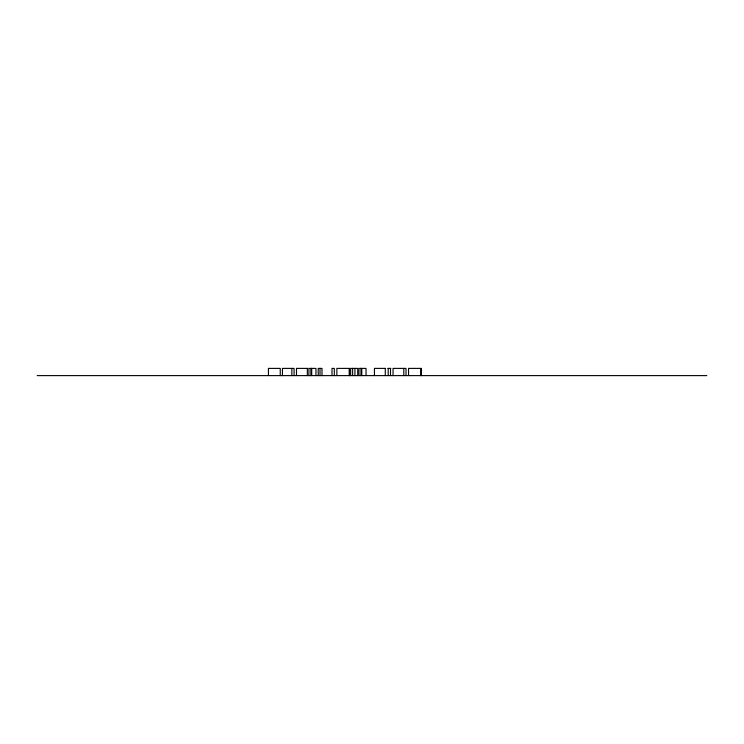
<?xml version="1.0" encoding="UTF-8"?>
<svg xmlns="http://www.w3.org/2000/svg" width="744" height="744" viewBox="0 0 744 744"><rect width="100%" height="100%" fill="white"/><g stroke="black" fill="none" stroke-linecap="round" stroke-linejoin="round"><path stroke-width="1.12" d="M307.635 368.392L296.493 368.392L296.493 375.608M385.569 368.392L374.427 368.392L374.427 375.608M387.894 368.392L390.805 368.392M37.2 375.608L706.8 375.608M421.169 375.608L421.169 368.392L408.558 368.392L408.558 375.608M421.002 368.392L421.002 375.608M406.01 375.608L406.01 368.392L393.055 368.392L393.055 375.608M403.769 368.392L403.815 375.608M390.498 368.392L390.498 375.608M388.201 368.392L388.201 375.608M385.28 368.392L385.28 375.608M366.029 375.608L366.02 368.392L358.971 368.392L358.971 375.608M361.779 368.392L361.779 375.608M360.952 368.392L360.952 375.608M357.715 375.608L357.715 368.392L350.657 368.392L350.657 375.608M354.935 368.392L354.935 375.608M352.637 368.392L352.637 375.608M349.466 375.608L349.466 368.392L336.855 368.392L336.855 375.608M349.289 368.392L349.289 375.608M334.298 375.608L334.298 368.392L332.001 368.392L332.001 375.608M321.994 375.608L321.994 368.392L318.227 368.392L318.227 375.608M320.013 368.392L320.013 375.608M315.949 375.608L315.968 368.392L308.909 368.392L308.909 375.608M311.717 368.392L311.717 375.608M310.89 368.392L310.89 375.608M307.346 368.392L307.346 375.608M294.075 375.608L294.075 368.392L282.441 368.392L282.441 375.608M291.89 368.392L291.834 375.608M280.246 375.608L280.246 368.392L268.426 368.392L268.426 375.608"/></g></svg>
